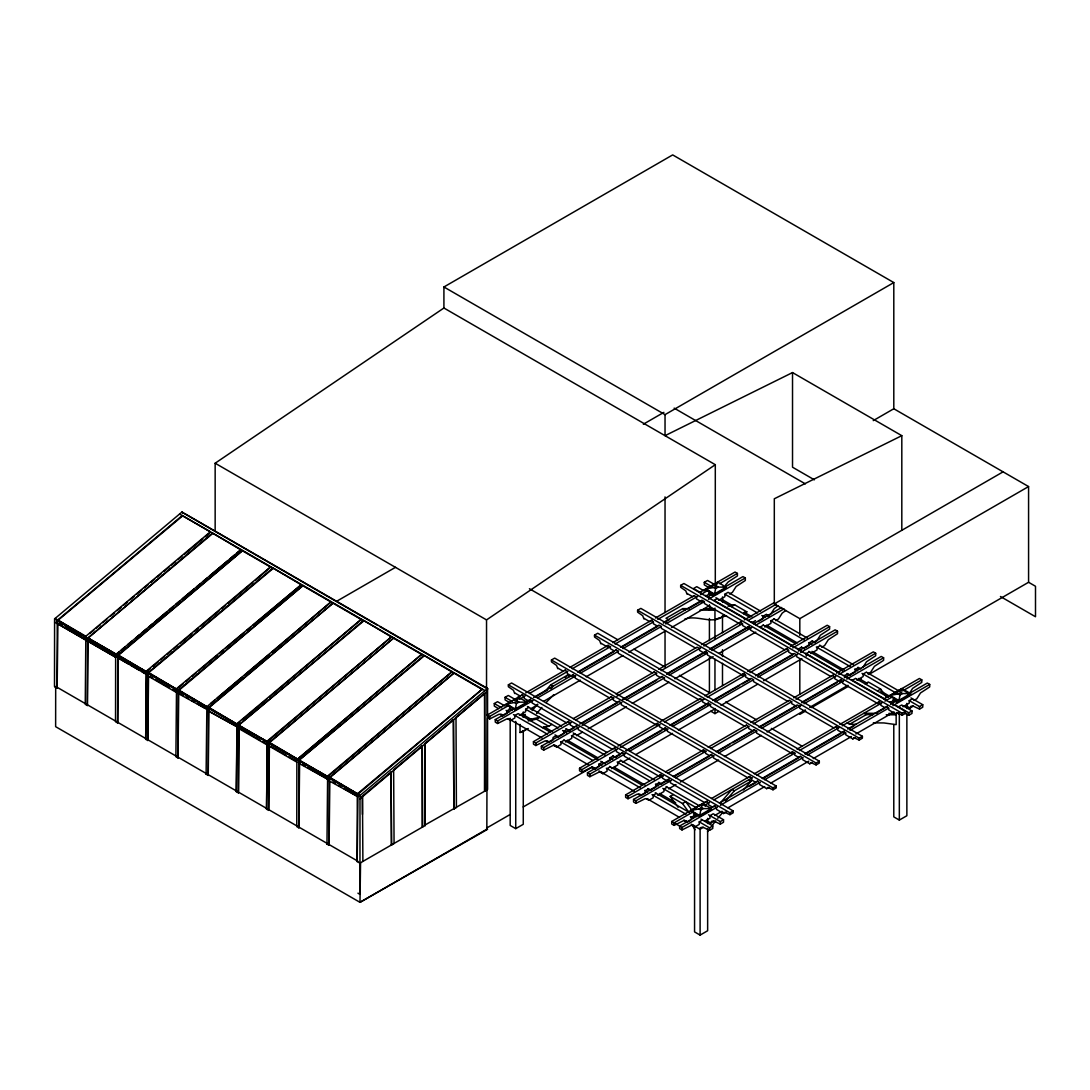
<?xml version="1.0" encoding="UTF-8"?>
<svg xmlns="http://www.w3.org/2000/svg" width="1090" height="1090" viewBox="0 0 1090 1090"><rect width="100%" height="100%" fill="white"/><g stroke="black" fill="none" stroke-linecap="round" stroke-linejoin="round"><path stroke-width="1.5" d="M181.989 512L182.684 512.859L181.989 512L54.595 618.888L54.5 686.537L57.143 688.062L57.893 624.829M57.143 688.062L57.239 620.428L182.234 515.543L210.343 531.797L85.347 636.683L85.401 639.803L57.239 623.507L57.239 620.932L182.398 516.088M94.34 644.217L88.113 640.688L87.364 705.53L85.252 704.317L85.838 636.26L55.086 618.48M87.364 705.53L87.527 638.359L148.022 673.279M87.949 638.127L212.455 533.024L240.74 549.823L236.843 553.08M128.157 663.783L118.32 658.087L117.652 722.956L115.54 721.744L115.649 654.613L118.824 652.106M117.652 722.956L117.747 655.839L242.675 550.491L118.17 654.967L146.428 671.753L150.338 668.497M148.54 676.331L147.79 740.478L145.679 739.265L146.292 671.222L270.797 566.745L255.401 580.357M145.679 739.265L146.428 674.356L118.32 658.087M147.79 740.478L147.886 672.843L272.909 567.972L301.181 584.771L253.193 625.033M178.76 692.123L178.011 757.959L175.899 756.732L176.512 688.689L301.181 584.771M178.011 757.959L178.106 690.828M208.98 709.604L208.231 775.426L206.105 774.213L206.868 706.702M208.231 775.426L208.313 708.296L333.349 602.92L208.844 707.396L237.116 724.196L239.718 722.016M239.187 728.747L238.438 792.907L236.326 791.681L236.952 723.651L361.458 619.188L269.543 696.987M236.326 791.681L237.075 729.21M238.438 792.907L238.533 725.776L267.35 741.677L391.678 636.655L267.173 741.132L266.546 809.148L268.658 810.374L269.407 745.505M266.546 809.148L267.295 743.325M268.658 810.374L268.753 743.244L393.803 637.882L269.298 742.345L297.57 759.144L421.912 654.136L298.864 758.054M296.861 759.498L296.766 826.629L298.878 827.855L299.627 762.019M298.878 827.855L298.973 760.725L327.79 776.625L452.132 671.617L327.627 776.08L326.973 844.096L329.085 845.322L329.848 781.176M329.085 845.322L329.18 778.192L454.244 672.83L329.739 777.306L358.01 794.106L482.352 689.084L357.288 793.929L357.193 861.577L359.904 863.144L362.888 861.413L362.452 796.027L391.078 772.02L391.501 844.927L391.078 772.02M357.288 794.447L358.01 793.411L357.288 793.929M357.193 861.577L357.942 795.741M359.932 894.318L360 795.496L487.557 688.471L182.521 512.314M362.425 814.394L362.452 796.027M391.501 844.927L394.062 843.456L393.64 769.867L422.252 745.846L422.675 826.956L362.888 861.413M422.143 826.656L422.252 745.846M424.814 743.707L425.236 825.484L424.814 743.707L453.44 719.686L453.849 808.984L453.44 719.686M453.849 808.984L456.41 807.513L456.002 717.533L484.628 693.513L485.023 791.013L424.705 825.171M484.491 790.713L484.628 693.513M487.148 718.365L486.835 829.204L359.986 902.329L55.631 726.676L55.685 686.455L55.031 686.836M487.162 714.986L487.026 688.158M485.023 791.013L487.584 789.542L487.557 688.471M506.455 703.976L515.161 709.004L527.001 702.164L518.881 702.151L516.401 703.581L515.161 709.944L506.455 704.917L506.455 703.976L514.575 702.519L517.055 701.088L518.295 697.137L527.001 702.164L527.001 703.105L515.161 709.944M705.68 588.954L714.386 593.982L726.226 587.142L718.106 587.129L715.626 588.559L714.386 594.922L705.68 589.894L705.68 588.954L713.8 587.51L716.28 586.066L717.52 582.115L726.226 587.142L726.226 588.082L714.386 594.922M705.571 806.205L702.669 804.529L702.669 803.589L701.429 807.54L698.949 808.971L690.828 810.429L699.535 815.443L711.375 808.617L703.254 808.589L700.775 810.034L699.535 816.396L690.828 811.369L690.828 810.429L702.669 803.589L711.375 808.617L711.375 809.557L699.535 816.396M901.893 689.507L901.893 688.567L900.653 692.518L898.174 693.948L890.053 695.406L898.76 700.434L910.6 693.594L902.479 693.567L899.999 695.011L898.76 701.374L890.053 696.346L890.053 695.406L901.893 688.567L910.6 693.594L910.6 694.534L898.76 701.374M714.1 806.15L716.484 807.526L716.484 809.407L723.597 813.522L724.823 812.323L729.932 814.666L733.161 812.799L733.161 810.905L511.592 682.98L508.362 684.847L508.362 686.741L513.458 690.297L514.698 693.54M757.182 781.285L759.553 782.661L759.553 784.541L766.679 788.656L767.905 787.457L773.001 789.787L776.23 787.92L776.23 786.04L554.674 658.115L551.445 659.981L551.445 661.875L556.54 665.418L557.767 668.674M800.251 756.419L802.635 757.782L802.635 759.675L809.747 763.79L810.974 762.591L816.083 764.921L819.312 763.054L819.312 761.174L597.742 633.249L594.513 635.116L594.513 636.996L599.609 640.552L600.849 643.808M843.333 733.434L843.333 731.54L845.704 732.916L845.704 734.81L852.83 738.911L854.056 737.712L859.152 740.055L862.394 738.189L862.394 736.295L640.825 608.384L637.596 610.25L637.596 612.13L642.691 615.687L643.918 618.929M886.402 706.674L888.786 708.05L888.786 709.931L895.898 714.045L897.138 712.846L902.234 715.19L905.463 713.323L905.463 711.429L683.893 583.504L680.664 585.371L680.664 587.265L685.76 590.821L687 594.064M862.776 667.625L866.496 661.78L875.692 655.758L875.692 653.237L873.322 651.875L836.466 673.143M908.869 694.235L912.589 688.403L921.786 682.367L921.786 679.847L919.415 678.484L884.031 698.908M691.251 824.19L700.039 829.258L700.775 827.542L702.777 827.147L709.535 830.335L712.765 828.468L712.765 825.948L700.965 819.149M706.415 820.511L710.803 823.045L711.552 821.329L713.541 820.92L720.299 824.122L723.528 822.255L723.528 819.735L713.214 813.78L710.012 815.661L710.012 818.181L704.985 821.083M905.64 705.489L910.027 708.023L910.777 706.306L912.766 705.898L919.524 709.1L922.753 707.233L922.753 704.712L910.968 697.9M707.519 831.738L709.563 829.027M711.606 826.302L715.68 820.852M523.105 716.934L525.312 714.359M545.191 691.264L550.722 684.847L567.468 675.173L569.838 676.549M532.097 710.598L537.629 704.181M550.886 688.785L553.093 686.223L550.722 684.847M565.315 677.68L567.468 675.173M536.553 713.637L541.866 707.478M720.885 802.295L731.921 789.473L734.306 790.836L751.051 781.162L748.68 779.8M725.463 801.109L734.306 790.836M717.765 818.263L723.079 812.091M743.516 789.923L751.051 781.162M725.504 585.071L728.202 581.951L737.412 575.915L737.412 573.408L735.042 572.032L699.657 592.456M546.117 702.532L553.679 694.752M89.898 633.549L93.781 630.279M96.383 628.099L100.266 624.843M102.869 622.663L106.752 619.393M110.649 616.136L114.532 612.866M117.134 610.686L121.017 607.43M123.62 605.25L127.503 601.993M130.105 599.813L133.988 596.543M136.591 594.363L141.768 590.017M144.37 587.837L148.254 584.581M150.856 582.401L154.739 579.131M157.341 576.964L161.225 573.694M163.827 571.514L169.005 567.168M171.607 564.988L175.49 561.718M178.092 559.552L181.976 556.281M184.578 554.101L202.726 538.869M205.329 536.689L209.212 533.432M87.445 638.413L212.618 533.569M121.412 649.94L125.309 646.67M127.898 644.49L131.795 641.233M135.678 637.963L139.575 634.693M142.163 632.527L146.06 629.257M148.649 627.077L152.546 623.821M155.134 621.641L166.811 611.844M169.4 609.664L173.296 606.408M175.885 604.228L179.782 600.958M182.371 598.792L194.047 588.995M196.636 586.815L200.533 583.559M203.122 581.379L207.018 578.109M209.607 575.942L227.769 560.696M230.358 558.53L234.255 555.26M152.941 666.317L158.118 661.971M160.72 659.791L164.604 656.534M167.206 654.354L171.089 651.084M173.692 648.918L177.575 645.648M180.177 643.468L191.84 633.672M194.442 631.505L198.326 628.235M200.928 626.055L219.076 610.822M221.679 608.642L225.562 605.386M228.164 603.206L252.798 582.537M273.072 568.517L147.886 673.361M177.97 688.158L183.161 683.798M185.75 681.618L189.646 678.361M192.235 676.182L196.132 672.912M198.721 670.745L216.883 655.512M219.472 653.332L223.368 650.062M225.957 647.882L244.119 632.65M246.708 630.483L250.605 627.213M178.787 690.461L303.129 585.453L178.624 689.916L206.896 706.715L331.237 601.707L271.751 652.311M210.792 703.459L214.675 700.189M217.278 698.009L241.912 677.34M244.514 675.16L269.148 654.49M242.307 719.836L266.955 699.167M239.064 724.864L363.57 620.401L391.855 637.2M363.747 620.946L239.023 724.85M299.518 759.825L424.024 655.363L452.296 672.162M424.187 655.908L299.464 759.798M359.986 798.847L487.189 691.373M777.974 605.89L774.295 608.561L770.589 614.406L767.714 616.054M785.89 610.455L782.211 613.125L778.492 618.97L775.63 620.632M215.152 530.939L215.152 463.223L443.916 308.007L443.916 286.983L672.68 154.903L893.8 282.569L893.8 408.75L1028.579 486.562L1028.579 582.278L868.73 674.56M486.535 687.613L486.535 619.91L715.299 464.694L443.916 308.007M528.269 728.515L520.039 732.521L520.039 724.36M724.564 615.155C713.187 625.837 697.941 614.269 684.683 619.174M116.208 656.943L88.113 640.688M336.865 601.162L395.52 567.304M643.345 424.214L663.878 412.361M178.76 693.063L178.092 693.444L206.855 709.318M443.916 286.983L665.036 414.636L893.8 282.569M237.075 726.812L208.313 710.925L236.68 726.567M206.105 774.213L206.773 773.832L148.458 740.096M873.253 420.617L893.8 408.75M299.614 762.986L298.96 763.368L327.722 779.241L308.048 767.864M498.362 708.582L494.301 706.075L494.301 703.554L497.531 701.688L504.902 705.938M509.125 702.355L505.065 699.848L505.065 697.327L508.294 695.475L515.665 699.725M708.35 587.333L704.29 584.826L704.29 582.319L707.519 580.452L714.89 584.703M510.188 708.99L506.959 710.857L506.959 713.378L502.654 715.871L501.645 714.304L498.934 714.318L489.723 718.923L487.353 717.547L487.353 715.026L522.737 694.603M525.693 692.899L565.492 669.914M569.92 667.366L608.247 645.239M612.675 642.678L652.474 619.692M655.431 618.003L693.758 595.862M514.344 700.366L516.987 698.84M705.68 589.894L709.631 587.619M712.26 586.093L716.212 583.818M487.353 715.026L489.723 716.402L508.894 705.339M519.221 699.385L525.107 695.979M529.536 693.417L567.863 671.29M572.291 668.742L610.618 646.602M615.046 644.054L653.373 621.927M657.801 619.365L697.6 596.38M700.557 594.677L707.928 590.426M719.727 583.613L737.412 573.408M689.384 608.656L682.762 608.615L666.004 618.289L668.374 619.651M706.184 595.835L709.413 593.968M550.6 732.33L518.172 713.596L514.875 715.435L514.875 717.942L510.57 720.436L509.561 718.882L506.85 718.882L497.64 723.488L495.269 722.125L495.269 719.604L514.439 708.541M524.753 702.573L530.653 699.167M533.596 697.464L573.408 674.492M577.823 671.931L616.163 649.804M620.578 647.256L658.919 625.115L661.33 626.464L661.33 628.358L695.706 648.196M663.333 622.567L701.674 600.44M707.574 597.034L713.46 593.628M725.259 586.815L742.958 576.596L745.328 577.972L745.328 580.493L736.118 586.515L732.398 592.361L729.537 594.009M535.653 696.81L547.425 690.024M578.286 672.203L613.575 651.834M622.39 646.738L657.665 626.369M663.551 622.976L669.437 619.57M688.539 608.547L701.769 600.903M495.269 719.604L497.64 720.967L533.024 700.543M537.452 697.995L575.779 675.855M580.207 673.307L618.534 651.18M622.962 648.618L661.289 626.491M665.718 623.93L704.045 601.803M708.473 599.255L745.328 577.972M528.868 707.342L525.639 709.208L525.639 711.729L519.358 715.353M714.1 600.413L717.329 598.546M718.582 600.331L724.864 596.707L724.864 594.186L728.093 592.32L760.588 611.095M530.34 709.018L537.697 704.767M543.569 701.374L580.316 680.16M586.202 676.767L622.949 655.553M628.835 652.147L665.581 630.933M671.467 627.54L709.685 605.468M528.228 720.953L536.416 719.155L539.645 717.302L528.173 719.795M731.322 606.626L734.565 604.759L746.868 611.871L743.639 613.738M520.039 732.521L525.503 730.177M714.958 619.992L717.111 618.752M326.973 844.096L327.64 843.715L299.532 827.474M542.466 727.63L548.72 726.267L551.949 724.4M556.281 735.614L553.052 737.467L553.052 739.987L548.747 742.481L547.739 740.928L545.027 740.928L535.817 745.533L533.446 744.157L533.446 741.65L568.83 721.212M573.258 718.664L611.585 696.537M616.014 693.976L654.341 671.849M658.769 669.287L697.096 647.16L699.507 648.509L699.507 650.403L705.053 653.591M701.524 644.612L741.323 621.627M744.279 619.924L773.764 602.906M901.812 530.312L901.812 435.673L774.309 498.77L774.309 603.928L1003.086 471.847M533.446 741.65L535.817 743.012L571.201 722.588M575.629 720.027L613.956 697.9M616.913 696.197L656.711 673.211M661.139 670.663L700.952 647.678M703.895 645.975L742.222 623.848M748.122 620.442L776.135 604.269M567.059 729.387L563.816 731.254L563.816 733.774M752.277 622.458L755.506 620.591M766.27 614.365L763.041 616.231L763.041 618.752L758.027 621.654M564.198 740.178L560.969 742.045L560.969 744.565L556.663 747.045L555.655 745.492L552.943 745.492L543.733 750.097L541.362 748.735L541.362 746.214L576.746 725.79M579.689 724.087L619.502 701.102M622.444 699.399L662.257 676.413M666.685 673.865L706.484 650.88M709.426 649.177L749.239 626.191M753.667 623.644L781.68 607.471M557.535 737.399L562.563 734.497M568.517 731.063L574.403 727.67M581.747 723.419L617.035 703.05M622.908 699.657L656.725 680.133M667.012 674.192L703.772 652.978M711.116 648.741L746.391 628.371M541.362 746.214L543.733 747.577L579.117 727.153M582.074 725.45L621.872 702.464M626.3 699.916L664.628 677.789M669.056 675.228L707.383 653.101M711.811 650.553L751.61 627.567M756.038 625.006L784.051 608.833M574.961 733.965L571.732 735.818L571.732 738.339L565.451 741.963M760.193 627.023L763.422 625.156M774.186 618.943L770.957 620.809L770.957 623.317L764.676 626.954M576.433 735.627L582.319 732.235M588.191 728.842L626.423 706.77M632.295 703.377L669.042 682.163M674.928 678.77L713.146 656.698M719.032 653.305L755.779 632.091M422.675 826.956L425.236 825.484M774.309 603.928L799.815 618.643L1028.579 486.562M597.715 767.428L594.84 769.09L593.832 767.537L591.121 767.537L581.91 772.142L579.539 770.78L579.539 768.259L614.923 747.822M617.88 746.119L657.679 723.147M660.635 721.444L700.434 698.458M704.862 695.91L744.661 672.925M747.617 671.222L787.416 648.237M790.373 646.534L827.228 625.251L829.599 626.627L829.599 629.148L820.402 635.17L816.683 641.015L813.808 642.664M579.539 768.259L581.91 769.622L617.294 749.198M620.251 747.495L660.049 724.509M664.478 721.962L704.29 698.976M707.233 697.273L745.56 675.146L745.601 677.013L749.756 679.411M749.988 672.598L788.315 650.457M792.743 647.91L829.599 626.627M486.535 828.114L509.997 814.571M523.2 806.954L592.115 767.156M602.375 762.223L599.146 764.09L599.146 766.597M613.152 755.997L609.909 757.863L609.909 760.384L606.149 762.564M798.371 649.068L801.6 647.201M812.377 640.988L809.134 642.841L809.134 645.362L804.12 648.264M610.291 766.788L607.062 768.654L607.062 771.175L602.756 773.655L601.748 772.101L599.037 772.115L589.826 776.707L587.456 775.344L587.456 772.824L622.84 752.4M625.783 750.697L665.595 727.711M670.023 725.163L708.35 703.023M712.778 700.475L751.105 678.348L753.517 679.697L753.517 681.577L787.893 701.429M755.534 675.786L793.861 653.659M798.289 651.111L835.144 629.829L837.515 631.192L837.515 633.712L828.305 639.735L824.585 645.58L821.724 647.242M616.082 756.828L620.496 754.28M626.382 750.887L661.657 730.518M670.473 725.422L705.761 705.053M714.577 699.957L739.565 685.528M742.508 683.839L749.865 679.588M757.209 675.35L792.485 654.981M587.456 772.824L589.826 774.2L625.21 753.762M629.639 751.214L667.966 729.087M672.394 726.526L710.721 704.399M715.149 701.851L753.476 679.71M757.904 677.163L797.703 654.177M800.659 652.474L837.515 631.192M621.055 760.575L617.826 762.441L617.826 764.948L611.544 768.586M809.516 651.766L806.287 653.632L806.287 656.153M820.279 645.553L817.05 647.419L817.05 649.94L810.769 653.564M622.526 762.237L629.884 758M635.756 754.607L672.516 733.379M678.389 729.987L715.135 708.773M721.021 705.38L757.768 684.152M763.654 680.76L801.872 658.701M510.188 718.201L510.188 825.457L515.733 828.645L523.268 824.299L523.268 730.668M710.803 711.225L714.958 713.623L718.719 711.457M638.563 794.337L640.934 795.7L639.925 794.147L637.214 794.16L628.017 798.752L625.633 797.389L625.633 794.869L661.017 774.445M665.445 771.884L703.772 749.756M708.2 747.195L746.527 725.068M750.956 722.52L789.283 700.393M793.711 697.832L833.509 674.846M625.633 794.869L628.017 796.245L663.388 775.808M667.816 773.26L706.143 751.119M710.571 748.571L748.898 726.444M753.326 723.883L791.653 701.756L791.694 703.622L795.85 706.02M796.082 699.208L835.894 676.222M838.837 674.519L875.692 653.237M648.468 788.833L645.239 790.7L645.239 793.22L642.364 794.869M659.246 782.62L656.003 784.487L656.003 786.994L649.722 790.618M844.464 675.677L847.693 673.811M858.47 667.598L855.228 669.464L855.228 671.971L848.947 675.609M656.384 793.397L653.155 795.264L653.155 797.785L648.85 800.264L647.841 798.711L645.13 798.725L635.92 803.33L633.549 801.954L633.549 799.433L668.933 779.009M673.361 776.448L711.688 754.321M716.116 751.773L754.444 729.646M758.872 727.085L797.199 704.957L799.61 706.306L799.61 708.187L833.986 728.038M801.627 702.396L841.425 679.424M844.382 677.721L881.238 656.439L883.609 657.801L883.609 660.322L874.398 666.358L870.692 672.189L867.817 673.852M660.717 784.282L666.59 780.89M673.947 776.652L709.222 756.283M718.038 751.187L729.796 744.388M732.739 742.699L753.326 730.818M760.67 726.567L795.959 706.197M801.831 702.805L837.12 682.435M633.549 799.433L635.92 800.809L671.304 780.385M675.732 777.824L714.059 755.697M718.487 753.135L756.814 731.009M761.242 728.461L801.041 705.475M803.998 703.772L843.796 680.787M846.753 679.084L883.609 657.801M667.148 787.184L663.919 789.051L663.919 791.572L657.638 795.196M852.38 680.242L855.609 678.375M866.373 672.162L863.144 674.029L863.144 676.549L856.863 680.174M668.62 788.847L675.977 784.609M680.378 782.061L718.61 760.002M724.482 756.596L761.242 735.382M767.115 731.99L805.333 709.917M809.747 707.369L847.966 685.31M799.815 714.359L805.674 710.966M811.546 707.587L848.211 686.414M858.47 680.487L861.4 678.798M678.144 807.322L670.187 796.395L673.416 794.528M865.106 683.866L868.335 681.999L880.652 689.098L886.429 697.041M670.187 796.395L682.504 803.507L685.733 801.641L692.477 810.892M877.409 690.965L880.652 689.098M689.902 820.661L687.027 822.31L686.019 820.756L683.307 820.77L674.111 825.375L671.726 823.999L671.726 821.478L707.11 801.055M711.538 798.493L749.865 776.366M754.294 773.818L792.621 751.678M797.049 749.13L836.848 726.144M839.804 724.441L879.603 701.47M690.828 811.369L693.458 809.843M894.004 694.071L899.264 691.033M693.267 811.791L674.111 822.855L674.111 825.375M705.067 804.979L709.495 802.417M713.909 799.869L752.236 777.742M756.664 775.181L794.992 753.054M799.42 750.506L839.232 727.521M842.175 725.817L881.987 702.832M884.93 701.129L892.301 696.878M902.629 690.924L921.786 679.847M847.216 722.902L849.587 724.278L866.346 714.604L872.967 714.659M694.562 815.443L691.332 817.309L691.332 819.83M890.557 702.287L893.786 700.42M698.813 814.979L679.642 826.043L679.642 828.564L682.013 829.94L691.224 825.334L693.935 825.321L694.943 826.888L699.249 824.394L699.249 821.874L702.478 820.007M710.598 808.18L715.026 805.619M719.454 803.071L757.782 780.93M762.21 778.383L800.537 756.256M804.965 753.694L844.764 730.722M847.72 729.019L887.519 706.034M890.476 704.331L897.847 700.08M908.161 694.112L927.331 683.048L929.702 684.425L929.702 686.932L920.491 692.968L916.785 698.799L913.911 700.461M749.429 786.285L755.316 782.893M762.659 778.642L797.948 758.272M805.292 754.035L840.581 733.665M849.396 728.57L853.811 726.022M875.856 713.296L884.685 708.2M671.726 821.478L682.013 827.419L717.397 806.995M720.354 805.292L760.152 782.307M764.581 779.759L802.908 757.618M807.336 755.07L845.663 732.943M850.091 730.382L888.418 708.255M892.846 705.693L929.702 684.425M898.473 706.851L901.702 704.998L911.989 710.925L911.989 713.446L908.76 715.312L904.7 713.132M912.466 698.772L909.237 700.638L909.237 703.159L902.956 706.783M714.713 815.47L722.071 811.219M727.943 807.826L764.703 786.612M770.575 783.22L808.794 761.147M813.208 758.599L851.426 736.54M855.841 733.992L894.059 711.92M723.597 813.522L726.826 811.655M766.679 788.656L768.832 787.416M809.747 763.79L811.9 762.537M852.83 738.911L854.982 737.671M895.898 714.045L899.127 712.179M700.039 829.258L703.268 827.392M710.803 823.045L714.045 821.179M910.027 708.023L913.256 706.156M508.362 684.847L729.932 812.772L733.161 810.905M551.445 659.981L773.001 787.906L776.23 786.04M594.513 635.116L816.083 763.027L819.312 761.174M637.596 610.25L859.152 738.162L862.394 736.295M680.664 585.371L902.234 713.296L905.463 711.429M699.221 821.86L709.535 827.814L712.765 825.948M708.514 814.789L720.299 821.601L723.528 819.735M896.961 705.993L908.76 712.792L911.989 710.925M909.21 700.625L919.524 706.579L922.753 704.712M694.562 826.356L694.562 931.896L700.107 935.097L707.642 930.751L707.642 828.604M893.786 724.959L893.786 816.873L899.332 820.075L906.866 815.729L906.866 713.582M487.584 829.299L359.986 902.329L360.558 862.762M901.812 435.673L792.525 372.576L665.036 435.673L665.036 414.636M728.011 606.19L734.565 604.759M721.335 617.022L726.567 615.877M718.187 618.125L720.422 617.635M743.748 612.553L746.868 611.871M704.29 608.765L712.574 608.833L714.958 610.196L700.039 610.087M877.218 713.337L863.961 713.242L866.346 714.604M888.813 713.419L893.786 713.446L896.157 714.822L896.157 724.618L883.936 722.943L873.322 722.861M886.225 714.754L896.157 714.822M849.587 724.278L856.359 724.332M1028.579 582.278L1035.5 586.27L1035.5 616.749L1000.443 596.516M814.38 479.832L792.525 467.215L792.525 372.576M674.151 408.137L805.347 483.878M723.324 586.406L726.226 588.082M904.795 691.183L910.6 694.534M766.488 614.488L769.445 616.191M773.859 618.752L807.772 638.331M812.186 640.879L815.143 642.582M819.557 645.13L853.47 664.709M857.898 667.257L860.841 668.96M866.741 672.367L899.168 691.101M716.28 586.066L718.106 587.129M900.653 692.518L902.479 693.567M713.8 587.51L715.626 588.559M898.174 693.948L899.999 695.011M704.29 582.319L711.661 586.57M724.932 594.227L757.359 612.948M761.787 615.509L764.73 617.212M770.63 620.619L804.543 640.184M808.957 642.746L811.914 644.449M816.328 646.997L850.241 666.576M854.655 669.124L857.612 670.827M862.026 673.388L895.939 692.954M722.575 599.786L732.821 605.713M744.538 612.471L751.868 616.708M766.515 625.156L797.267 642.909M811.914 651.37L844.123 669.969M858.77 678.43L867.558 683.498M880.747 691.115L889.535 696.183M704.126 590.916L696.755 586.665L693.526 588.532L700.897 592.783M708.541 593.478L712.969 596.026M715.912 597.729L749.825 617.308M763.095 624.965L795.523 643.686M801.423 647.092L804.365 648.795M808.794 651.357L842.706 670.922M847.121 673.484L850.077 675.187M855.963 678.593L888.404 697.314M892.819 699.862L897.247 702.423M705.312 595.344L709.74 597.892M714.168 600.44L746.596 619.174M751.024 621.722L755.438 624.284M759.866 626.832L792.294 645.553M796.722 648.114L801.136 650.662M805.565 653.21L839.477 672.789M843.892 675.35L846.848 677.054M851.263 679.601L885.175 699.18M889.59 701.728L892.547 703.432M694.112 595.658L696.496 597.034L696.496 598.914L702.028 602.116M702.028 600.222L704.399 601.598L704.399 603.492L740.205 624.161M740.205 622.267L742.59 623.644L742.59 625.524L748.122 628.726L748.122 626.845L750.492 628.208L750.492 630.102L784.868 649.94M786.299 648.877L788.683 650.253L788.683 652.147L792.839 654.545M794.215 653.455L796.586 654.818L796.586 656.711L830.962 676.563M832.406 675.5L834.776 676.863L834.776 678.757L840.308 681.958M840.308 680.065L842.693 681.441L842.693 683.321L878.499 703.99M878.499 702.11L880.87 703.472L880.87 705.366L885.025 707.764M896.334 712.547L899.264 714.236M687 593.437L692.695 596.721M682.762 608.615L685.133 609.978M651.043 620.523L653.414 621.899L653.414 623.793L657.57 626.191M705.053 651.711L707.424 653.073L707.424 654.967L743.23 675.637M743.23 673.756L745.601 675.119M789.324 700.366L791.694 701.728M835.417 726.975L837.788 728.352L837.788 730.232L841.943 732.63M643.918 618.303L649.613 621.6M529.413 588.723L617.867 639.789M634.08 649.149L665.036 667.026L665.036 631.301M679.397 675.309L709.563 692.722M725.627 702.001L756.596 719.877M771.339 728.393L802.308 746.282M615.877 649.967L618.248 651.343L618.248 653.223L652.624 673.075M654.055 672.012L656.439 673.375L656.439 675.269L660.595 677.667M661.971 676.577L664.341 677.953L664.341 679.833L698.717 699.685M700.148 698.622L702.532 699.998L702.532 701.878L708.064 705.08L708.064 703.186L710.435 704.562L710.435 706.443L744.811 726.294M746.255 725.231L748.626 726.608L748.626 728.488L752.781 730.886M754.157 729.796L756.542 731.172L756.542 733.066L792.348 753.735M792.348 751.841L794.719 753.217L794.719 755.111L798.875 757.509M600.849 643.168L607.961 647.283L607.961 645.403L610.346 646.765L610.346 648.659L614.501 651.057M215.152 463.223L486.535 619.91M564.893 670.268L567.263 671.631L567.263 673.525L572.809 676.726L572.809 674.833L575.179 676.209L575.179 678.089L609.555 697.941M610.986 696.878L613.357 698.254L613.357 700.134L617.512 702.532M618.902 701.442L621.273 702.818L621.273 704.712L657.079 725.381M657.079 723.488L659.45 724.864L659.45 726.744L664.995 729.946M664.995 728.066L667.366 729.428L667.366 731.322L701.742 751.16M711.089 754.675L713.46 756.038L713.46 757.932L747.835 777.783M749.266 776.72L751.637 778.083L751.637 779.977L755.792 782.375M557.767 668.047L563.462 671.331M709.699 755.765L705.543 753.367L705.543 751.473L703.173 750.097L703.173 751.991M521.81 695.134L524.195 696.51L524.195 698.39L529.726 701.592M529.726 699.698L532.097 701.074L532.097 702.968L566.473 722.806M567.904 721.744L570.288 723.12L570.288 725.014L574.444 727.412M575.82 726.322L578.191 727.684L578.191 729.578L612.566 749.416M613.997 748.367L616.381 749.729L616.381 751.623L620.537 754.021M621.913 752.931L624.284 754.294L624.284 756.188L660.09 776.857L660.09 774.976L662.475 776.339L662.475 778.233L666.63 780.631M706.197 801.586L708.568 802.949L708.568 804.842L712.724 807.24M514.698 692.913L520.393 696.197M704.753 802.649L670.391 782.797L670.391 780.917L668.006 779.541L668.006 781.435M527.465 706.538L561.364 726.103M565.792 728.665L570.22 731.213M573.163 732.916L607.076 752.495M612.962 755.901L615.918 757.605M620.333 760.152L654.245 779.731M658.673 782.279L661.616 783.982M666.044 786.544L699.944 806.123M517.055 701.088L518.881 702.151M701.429 807.54L703.254 808.589M514.575 702.519L516.401 703.581M698.949 808.971L700.775 810.034M505.065 697.327L512.436 701.592M525.707 709.249L558.135 727.97M562.563 730.532L566.991 733.079M571.405 735.641L605.318 755.207M609.732 757.768L612.689 759.471M617.104 762.019L649.545 780.74M655.444 784.146L658.387 785.849M662.815 788.411L696.714 807.976M536.416 719.155L548.72 726.267M523.35 714.808L532.138 719.891M543.856 726.649L552.644 731.731M567.291 740.178L598.042 757.932M614.147 767.237L644.899 784.991M659.545 793.452L675.664 802.744M509.316 708.5L512.273 710.203M555.028 734.878L557.971 736.581M563.871 739.987L597.77 759.567M600.726 761.27L605.141 763.818M609.569 766.379L641.996 785.1M647.896 788.506L650.853 790.209M655.267 792.757L689.18 812.336M693.594 814.884L696.551 816.587M494.301 703.554L501.673 707.805M506.087 710.367L509.044 712.056M513.458 714.618L547.371 734.197M560.642 741.854L593.069 760.575M598.969 763.981L601.912 765.684M606.34 768.232L640.252 787.811M644.667 790.373L647.624 792.076M652.038 794.624L685.951 814.203M690.365 816.751L693.322 818.454M508.185 718.501L541.866 737.944M553.584 744.702L588.736 765.003M591.666 766.692L594.595 768.382M598.982 770.916L634.135 791.204M648.782 799.665L679.533 817.418M683.934 819.952L686.864 821.656M500.283 714.495L502.654 715.871M508.185 719.059L510.57 720.436M546.376 741.105L548.747 742.481M554.279 745.683L556.663 747.045M592.47 767.714L594.84 769.09M600.372 772.292L602.756 773.655M646.479 798.902L648.85 800.264M684.656 820.947L687.027 822.31M694.943 826.888L692.572 825.512L694.984 829.79M54.595 622.063L115.676 657.243L87.582 640.988M184.319 513.567L376.922 624.938M379.865 626.641L487.721 689.016M179.591 514.017L484.995 690.624M242.852 551.036L270.96 567.291M303.293 585.998L331.401 602.252M333.513 603.479L361.621 619.733M393.967 638.427L422.075 654.681M454.407 673.375L482.516 689.643M89.353 638.876L116.235 654.286L240.74 549.823M176.675 689.234L148.376 672.421M54.595 618.888L360 795.496M57.239 620.932L360 796.013M62.266 625.66L59.351 623.971L62.103 625.578M65.182 627.35L81.219 636.628M95.13 644.749L114.804 656.125M130.977 665.404L139.397 670.282M142.218 671.917L145.024 673.538M149.943 676.386L152.75 678.021M155.57 679.642L169.618 687.776M172.424 689.398L175.245 691.019M180.163 693.867L182.97 695.502M185.777 697.123L188.597 698.745M191.404 700.38L194.211 702.001M197.018 703.622L205.451 708.5M239.596 728.256L246.885 732.466M247.621 732.902L254.651 736.963M255.632 737.535L260.265 740.219M262.922 741.745L265.837 743.434M270.81 746.323L286.261 755.261M289.082 756.882L296.099 760.956M302.434 764.608L305.241 766.243M332.641 782.089L335.461 783.724M338.268 785.345L341.075 786.966M343.881 788.601L357.942 796.722L329.18 780.849M147.886 675.95L175.981 692.218M238.533 728.406L266.628 744.661M268.753 745.887L296.848 762.142M57.797 687.681L146.346 738.884M208.885 775.045L236.993 791.299M239.105 792.525L267.214 808.766M269.325 809.993L297.42 826.247M329.752 844.941L357.861 861.195M357.942 893.173L359.986 894.359M117.747 655.839L145.774 672.135M64.923 627.213L84.584 638.645M682.504 803.507L689.234 812.759M358.01 794.106L88.113 638.031M85.347 636.683L57.729 620.006M919.524 706.579L919.524 709.1M908.76 712.792L908.76 715.312M906.866 703.377L906.866 708.486M902.234 713.296L902.234 715.19M899.332 712.833L899.332 820.075M893.786 697.723L893.786 701.129M859.152 738.162L859.152 740.055M816.083 763.027L816.083 764.921M799.815 618.643L799.815 635.443M799.815 658.946L799.815 694.207M773.001 787.906L773.001 789.787M729.932 812.772L729.932 814.666M722.493 596.925L722.493 602.034M722.493 615.646L722.493 632.677M722.493 649.694L722.493 656.507M722.493 663.319L722.493 685.447M720.299 821.601L720.299 824.122M717.52 582.115L717.52 583.055M715.299 464.694L715.299 585.466M714.958 608.084L714.958 638.726M714.958 659.15L714.958 689.793M714.958 708.527L714.958 713.623M709.413 591.27L709.413 594.677M709.413 604.882L709.413 609.991M709.413 618.507L709.413 640.634M709.413 657.665L709.413 693.404M709.535 827.814L709.535 830.335M707.642 818.399L707.642 823.509M700.107 827.855L700.107 935.097M694.562 812.745L694.562 816.151M682.013 827.419L682.013 829.94M665.036 496.904L665.036 612.58M635.92 800.809L635.92 803.33M628.017 796.245L628.017 798.752M589.826 774.2L589.826 776.707M581.91 769.622L581.91 772.142M543.733 747.577L543.733 750.097M535.817 743.012L535.817 745.533M523.268 711.947L523.268 717.057M518.295 697.137L518.295 698.077M515.733 721.403L515.733 828.645M510.188 706.293L510.188 709.699M497.64 720.967L497.64 723.488M489.723 716.402L489.723 718.923"/></g></svg>
